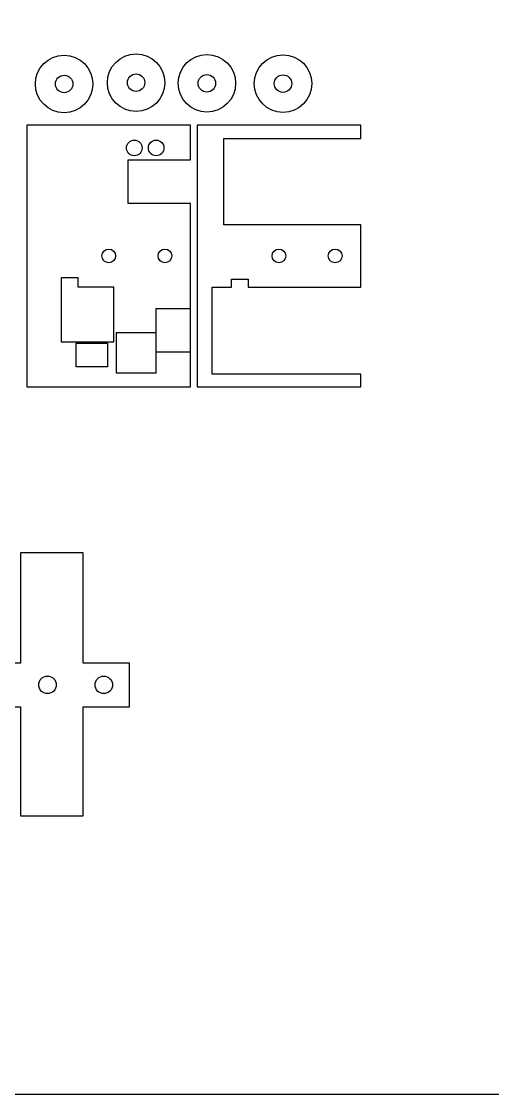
# Model space of a CAD drawing. Header units: inches. Extents: x 17686.2 to 17710.1, y 16300.4 to 16318.2.
# Drawn here: x 17699.58 to 17703.35, y 16300.37 to 16308.96 of the extents above; entities that cross this region are included whole.
import ezdxf

# ---------------------------------------------------------------- set-up
doc = ezdxf.new("R2010")
doc.units = ezdxf.units.IN
doc.header["$MEASUREMENT"] = 0

msp = doc.modelspace()

# ---------------------------------------------------------------- linework, layer by layer
at = {"color": 3}
msp.add_lwpolyline([(17686.2346, 16315.4846), (17710.1116, 16315.4846), (17710.1116, 16300.3715), (17686.2346, 16300.3715)], close=True, dxfattribs=at)
at = {"color": 1, "linetype": 'ByBlock'}
for points in [[(17700.9291, 16308.1268), (17699.6191, 16308.1268), (17699.6191, 16306.0318), (17700.9291, 16306.0318), (17700.9291, 16307.4993), (17700.4291, 16307.4993), (17700.4291, 16307.8493), (17700.9291, 16307.8493)], [(17702.2911, 16308.1268), (17700.9811, 16308.1268), (17700.9811, 16306.0318), (17702.2911, 16306.0318), (17702.2911, 16306.1343), (17701.1011, 16306.1343), (17701.1011, 16306.8293), (17701.2561, 16306.8293), (17701.2561, 16306.8943), (17701.3911, 16306.8943), (17701.3911, 16306.8293), (17702.2911, 16306.8293), (17702.2911, 16307.3293), (17701.1961, 16307.3293), (17701.1961, 16308.0193), (17702.2911, 16308.0193)], [(17699.8941, 16306.8293), (17699.8941, 16306.3927), (17700.314, 16306.3927), (17700.314, 16306.8293), (17700.0291, 16306.8293), (17700.0291, 16306.9043), (17699.8941, 16306.9043)], [(17700.264, 16306.1927), (17700.014, 16306.1927), (17700.014, 16306.3827), (17700.264, 16306.3827)], [(17699.5698, 16303.8234), (17699.1298, 16303.8234), (17699.1298, 16303.4734), (17699.5698, 16303.4734), (17699.5698, 16302.6009), (17700.0698, 16302.6009), (17700.0698, 16303.4734), (17700.4398, 16303.4734), (17700.4398, 16303.8234), (17700.0698, 16303.8234), (17700.0698, 16304.7043), (17699.5698, 16304.7043)]]:
    msp.add_lwpolyline(points, close=True, dxfattribs=at)
for points in [[(17700.6541, 16306.4643), (17700.3341, 16306.4643), (17700.3341, 16306.1443), (17700.6541, 16306.1443), (17700.6541, 16306.6593), (17700.9291, 16306.6593)], [(17700.9291, 16306.3093), (17700.6541, 16306.3093)]]:
    msp.add_lwpolyline(points, dxfattribs=at)
for centre, radius in [((17699.9176, 16308.4556), 0.23), ((17700.4934, 16308.4654), 0.23), ((17701.0596, 16308.4607), 0.23), ((17701.6688, 16308.4583), 0.23), ((17699.9176, 16308.4556), 0.07), ((17700.4934, 16308.4654), 0.07), ((17701.0596, 16308.4607), 0.07), ((17701.6688, 16308.4583), 0.07), ((17700.4791, 16307.9437), 0.0625), ((17700.6541, 16307.9437), 0.0625), ((17700.2741, 16307.0793), 0.055), ((17700.7241, 16307.0793), 0.055), ((17701.6361, 16307.0793), 0.055), ((17702.0861, 16307.0793), 0.055), ((17699.7848, 16303.6484), 0.07), ((17700.2348, 16303.6484), 0.07)]:
    msp.add_circle(centre, radius, dxfattribs=at)

doc.saveas('drawing.dxf')
